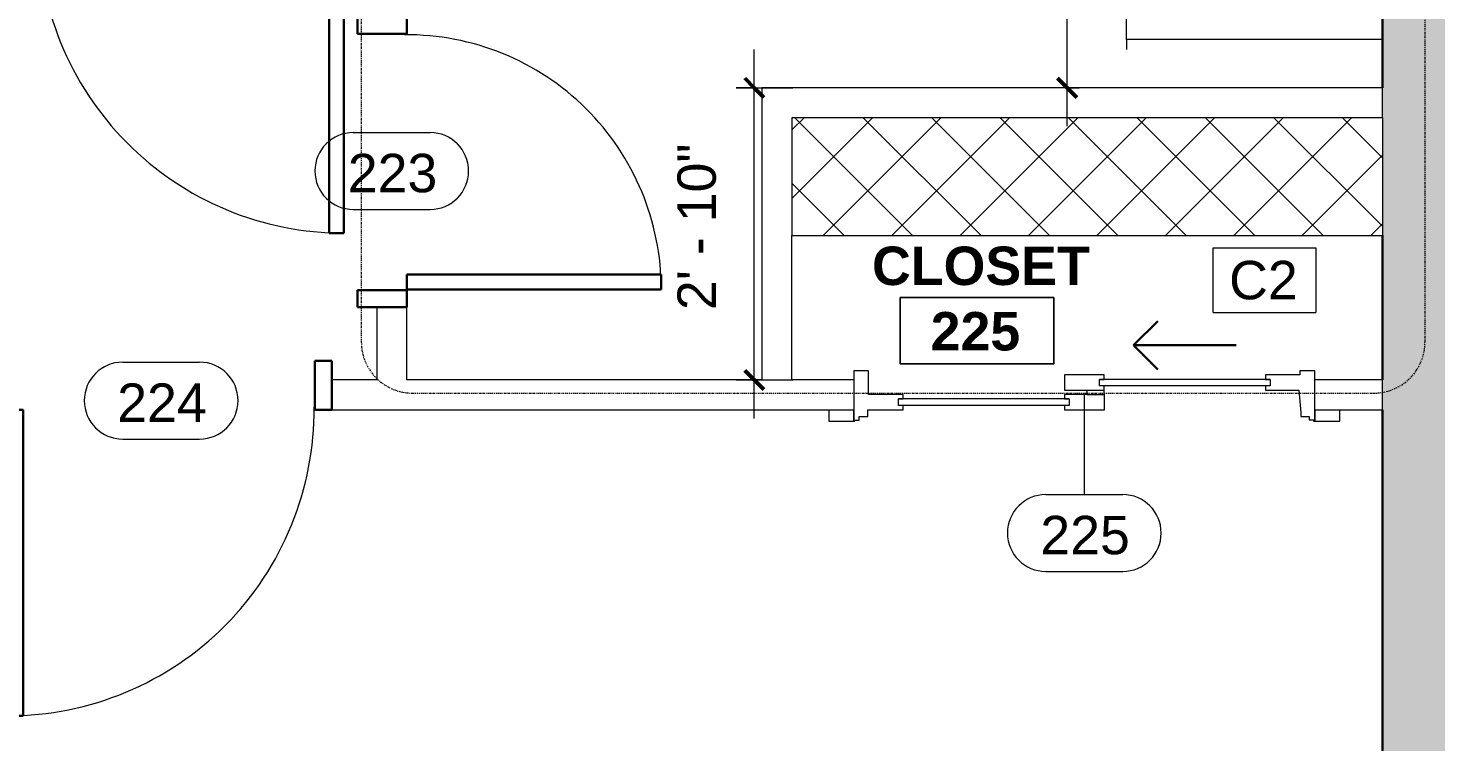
# Model space of a CAD drawing. Header units: inches. Extents: x -545 to 1083, y -2066 to -1239.
# Drawn here: x 526.1 to 691, y -1838.8 to -1755.3 of the extents above; entities that cross this region are included whole.
import ezdxf

# ---------------------------------------------------------------- set-up
doc = ezdxf.new("R2010")
doc.units = ezdxf.units.IN
doc.header["$MEASUREMENT"] = 0
doc.linetypes.add('Dash Dot 3_16_', pattern=[0.3125, 0.1875, -0.0625, 0, -0.0625])
for name, color, linetype, lineweight in [('A-ANNO-DIMS', 211, 'Continuous', 9), ('A-ANNO-DIMS-48', 211, 'Continuous', 9), ('A-ANNO-KEYN', 231, 'Continuous', 9), ('A-ANNO-SYMB', 150, 'Continuous', 9), ('A-AREA-IDEN', 2, 'Continuous', 9), ('A-DETL', 90, 'Continuous', 9), ('A-DETL-GENF', 92, 'Continuous', 9), ('A-DOOR', 31, 'Continuous', 18), ('A-DOOR-FRAM', 31, 'Continuous', 30), ('A-DOOR-GLAZ', 31, 'Continuous', 9), ('A-DOOR-IDEN', 31, 'Continuous', 9), ('A-DOOR-OPNG', 31, 'Continuous', 30), ('A-WALL', 113, 'Continuous', 18), ('A-WALL-PATT', 111, 'Continuous', 18), ('I-WALL', 2, 'Continuous', 18), ('P-SANR-FIXT', 6, 'Continuous', 9), ('Q-CASE', 31, 'Continuous', 9)]:
    doc.layers.add(name, color=color, linetype=linetype, lineweight=lineweight)
doc.styles.add('Arial', font='arial.ttf', dxfattribs={"height": 4.5})
doc.styles.add('Swis721 Lt BT', font='swissl.ttf', dxfattribs={"height": 4.5})
doc.styles.add('Swis721 Lt BT_B', font='', dxfattribs={"height": 4.5})
doc.styles.get('Swis721 Lt BT_B').set_extended_font_data('Swis721 Lt BT', bold=True)
doc.dimstyles.new('OTJ_-_3_32__Linear__1_2__Tolerance', dxfattribs={"dimscale": 12, "dimtxt": 4.748918, "dimasz": 0.1875, "dimexe": 0.375, "dimexo": 0.25, "dimgap": 0.25, "dimtad": 1, "dimdec": 1, "dimrnd": 0.5, "dimzin": 3, "dimdsep": 46, "dimlunit": 4, "dimtxsty": 'Swis721 Lt BT', "dimblk1": 'OBLIQUE', "dimblk2": 'OBLIQUE', "dimsah": 1, "dimcen": 0.09, "dimdle": 0.375, "dimazin": 0, "dimtfac": 1, "dimtdec": 4, "dimtix": 1, "dimtmove": 0, "dimatfit": 3, "dimfxl": 1, "dimtvp": 1, "dimfrac": 2, "dimtolj": 1, "dimtzin": 0, "dimarcsym": 2})

# ---------------------------------------------------------------- blocks, each defined once
blk = doc.blocks.new('Single Flush - D1 3_ X 8_  - NOT FR-6102174-2ND FLOOR - CONSTRUCTION')
at = {"layer": 'A-DOOR', "lineweight": 30}
for p, q in [((16.15625, -1.75), (17.90625, -1.75)), ((16.15625, -37.5625), (16.15625, -1.75)), ((17.90625, -1.75), (17.90625, -37.5625)), ((17.90625, -37.5625), (16.15625, -37.5625))]:
    blk.add_line(p, q, dxfattribs=at)
at = {"layer": 'A-DOOR', "lineweight": 9}
blk.add_arc((17.90625, -1.75), 35.8125, 179.5, 270, dxfattribs=at)
at = {"layer": 'A-DOOR-FRAM'}
for p, q in [((-20, 4), (-20, -1.75)), ((-20, 4), (-18, 4)), ((-18, 4), (-18, -1.75)), ((18.000004, 4), (18.000004, -1.75)), ((18.000004, 4), (20.000004, 4)), ((20.000004, 4), (20.000004, -1.75)), ((-20, -1.75), (-18, -1.75)), ((18.000004, -1.75), (20.000004, -1.75))]:
    blk.add_line(p, q, dxfattribs=at)
blk = doc.blocks.new('Single Flush - D1 3_ X 8_  - NOT FR-6102448-2ND FLOOR - CONSTRUCTION')
at = {"layer": 'A-DOOR', "lineweight": 30}
for p, q in [((16.15625, 37.5625), (16.15625, 1.75)), ((17.90625, 37.5625), (16.15625, 37.5625)), ((17.90625, 1.75), (17.90625, 37.5625)), ((16.15625, 1.75), (17.90625, 1.75))]:
    blk.add_line(p, q, dxfattribs=at)
at = {"layer": 'A-DOOR', "lineweight": 9}
blk.add_arc((17.90625, 1.75), 35.8125, 90, 180.5, dxfattribs=at)
at = {"layer": 'A-DOOR-FRAM'}
for p, q in [((-20, -4), (-20, 1.75)), ((-20, 1.75), (-18, 1.75)), ((-18, -4), (-18, 1.75)), ((18.000004, -4), (18.000004, 1.75)), ((18.000004, 1.75), (20.000004, 1.75)), ((20.000004, -4), (20.000004, 1.75)), ((-20, -4), (-18, -4)), ((18.000004, -4), (20.000004, -4))]:
    blk.add_line(p, q, dxfattribs=at)
blk = doc.blocks.new('Single Flush - D1 2_6_ X 8_ - NOT FR-6103599-2ND FLOOR - CONSTRUCTION')
at = {"layer": 'A-DOOR', "lineweight": 30}
for p, q in [((13.15625, 31.5625), (13.15625, 1.75)), ((14.90625, 31.5625), (13.15625, 31.5625)), ((14.90625, 1.75), (14.90625, 31.5625)), ((13.15625, 1.75), (14.90625, 1.75))]:
    blk.add_line(p, q, dxfattribs=at)
at = {"layer": 'A-DOOR', "lineweight": 9}
blk.add_arc((14.90625, 1.75), 29.8125, 90, 180.5, dxfattribs=at)
at = {"layer": 'A-DOOR-FRAM'}
for p, q in [((-17, -4), (-17, 1.75)), ((-17, 1.75), (-15, 1.75)), ((-15, -4), (-15, 1.75)), ((15.000004, -4), (15.000004, 1.75)), ((15.000004, 1.75), (17.000004, 1.75)), ((17.000004, -4), (17.000004, 1.75)), ((-17, -4), (-15, -4)), ((15.000004, -4), (17.000004, -4))]:
    blk.add_line(p, q, dxfattribs=at)
blk = doc.blocks.new('Tub-Rectangular-3D - Tub-Rectangular-3D 4_ 6 1_8_-5224301-2ND FLOOR - CONSTRUCTION')
at = {"layer": 'P-SANR-FIXT'}
for p, q in [((10.4, -6), (10.4, -36)), ((-36.72, -9), (-3.6, -9)), ((-40.72, -29), (-40.72, -13)), ((7.4, -20), (7.4, -22)), ((-3.6, -33), (-36.72, -33)), ((10.4, -36), (-43.72, -36))]:
    blk.add_line(p, q, dxfattribs=at)
for centre, radius, start, end in [((-36.72, -13), 4, 90, 180), ((-3.6, -20), 11, 360, 90), ((-35.77, -21), 0.875, 90, 270), ((-35.77, -21), 0.875, 270, 90), ((-3.6, -22), 11, 270, 0), ((-36.72, -29), 4, 180, 270)]:
    blk.add_arc(centre, radius, start, end, dxfattribs=at)
blk = doc.blocks.new('Door-Sliding-JELD-WEN-2_Panel-Stationary_Active-Wide_Stile-EpicVue - Not A Type - Load Type Catalog 4_6_-5760578-2ND FLOOR - CONSTRUCTION')
at = {"layer": 'A-DETL-GENF'}
for p, q in [((-26.86, 3.06), (-29.91, 3.06)), ((-29.91, 3.06), (-29.91, 1.8)), ((-29.91, 1.8), (-27, 1.8)), ((-27, 1.8), (-27, 2.98)), ((-27, 2.98), (-26.86, 2.98)), ((-26.34, 2.94), (-27, 2.94)), ((-27, 2.94), (-27, -2.8)), ((-26.86, 2.98), (-26.86, 3.06)), ((-26.34, 2.55), (-26.34, 2.94)), ((-25.34, 2.55), (-26.34, 2.55)), ((-25.34, 2.06), (-25.34, 2.55)), ((-25.11, -0.54), (-25.34, 2.06)), ((2.32, 1.74), (-2.37, 1.74)), ((-2.37, 1.74), (-2.37, -0.1)), ((2.32, 1.23), (2.32, 1.74)), ((21.2, 1.74), (21.2, 1.23)), ((25.33, 1.74), (21.2, 1.74)), ((26.34, 2.55), (25.33, 2.55)), ((25.33, 2.55), (25.33, 1.74)), ((27, 2.95), (26.34, 2.95)), ((26.34, 2.95), (26.34, 2.55)), ((26.86, 3.06), (26.86, 2.98)), ((29.91, 3.06), (26.86, 3.06)), ((26.86, 2.98), (27, 2.98)), ((27, 2.98), (27, 1.8)), ((27, -2.8), (27, 2.95)), ((27, 1.8), (29.91, 1.8)), ((29.91, 1.8), (29.91, 3.06)), ((1.78, 0.48), (1.78, 1.23)), ((1.78, 1.23), (2.32, 1.23)), ((2.31, 0.48), (1.78, 0.48)), ((2.31, -0.05), (2.31, 0.48)), ((21.2, 1.23), (21.75, 1.23)), ((21.75, 0.48), (21.21, 0.48)), ((21.21, 0.48), (21.21, -0.05)), ((21.75, 1.23), (21.75, 0.48)), ((-21.21, -0.54), (-25.11, -0.54)), ((-21.75, -1.8), (-21.75, -1.05)), ((-21.75, -1.05), (-21.21, -1.05)), ((-21.21, -1.05), (-21.21, -0.54)), ((-2.37, -0.1), (-2.32, -0.1)), ((-2.32, -0.05), (-2.32, -0.1)), ((-0.28, -0.05), (-2.32, -0.05)), ((-2.32, -0.1), (-2.32, -1.05)), ((-0.28, -0.54), (-2.32, -0.54)), ((-2.32, -1.05), (-1.78, -1.05)), ((-1.78, -1.05), (-1.78, -1.8)), ((-0.28, -0.54), (-0.28, -0.05)), ((-0.28, -0.05), (2.31, -0.05)), ((2.31, -0.54), (-0.28, -0.54)), ((2.31, -2.33), (2.31, -0.54)), ((21.21, -0.05), (25.25, -0.05)), ((25.25, -0.05), (25.25, -2.8)), ((-27, -2.8), (-25.25, -2.8)), ((-25.25, -2.8), (-25.25, -2.33)), ((-25.25, -2.33), (-21.22, -2.33)), ((-21.22, -1.8), (-21.75, -1.8)), ((-21.22, -2.33), (-21.22, -1.8)), ((-1.78, -1.8), (-2.31, -1.8)), ((-2.31, -1.8), (-2.31, -2.33)), ((-2.31, -2.33), (2.31, -2.33)), ((25.25, -2.8), (27, -2.8))]:
    blk.add_line(p, q, dxfattribs=at)
at = {"layer": 'A-DOOR-GLAZ'}
for p, q in [((1.78, 1.23), (21.75, 1.23)), ((1.78, 0.48), (21.75, 0.48)), ((-21.75, -1.05), (-1.78, -1.05)), ((-21.75, -1.8), (-1.78, -1.8))]:
    blk.add_line(p, q, dxfattribs=at)
at = {"layer": 'A-DOOR-OPNG'}
for p, q in [((-8.6, -2.99), (-5.77, -5.81)), ((-5.77, -5.81), (-17.77, -5.81)), ((-8.6, -8.64), (-5.77, -5.81))]:
    blk.add_line(p, q, dxfattribs=at)
blk = doc.blocks.new('CW Shelves _ Rails - Shelve Rail-5765832-2ND FLOOR - CONSTRUCTION')
at = {"layer": 'Q-CASE'}
h = blk.add_hatch(dxfattribs=at)
h.set_pattern_fill('FP_16', color=256, style=0, pattern_type=2)
h.set_pattern_definition([(45, (-613.547, 1763.396), (-4.006467, 4.006467), []), (135, (-613.547, 1763.396), (-4.006467, -4.006467), [])])
h.paths.add_polyline_path([(4.25, -16.14), (71.18, -16.14), (71.18, -2.36), (2, -2.36), (2, -16.14)], flags=0)
for p, q in [((71.18, -2.36), (2, -2.36)), ((2, -2.36), (2, -16.14)), ((71.18, -16.14), (71.18, -2.36)), ((2, -16.14), (71.18, -16.14))]:
    blk.add_line(p, q, dxfattribs=at)
blk = doc.blocks.new('Room Tag - Room Name and Number-3379422-2ND FLOOR - CONSTRUCTION')
at = {"layer": 'A-AREA-IDEN'}
for p, q in [((-0.1881, -0.1636), (-0.1881, -0.0018)), ((-0.1881, -0.0018), (0.1869, -0.0018)), ((0.1869, -0.0018), (-0.1881, -0.0018)), ((-0.1881, -0.0018), (-0.1881, -0.1636)), ((0.1869, -0.0018), (0.1869, -0.1636)), ((0.1869, -0.1636), (0.1869, -0.0018)), ((0.1869, -0.1636), (-0.1881, -0.1636)), ((-0.1881, -0.1636), (0.1869, -0.1636))]:
    blk.add_line(p, q, dxfattribs=at)
blk = doc.blocks.new('Keynote Tag - Keynote Number - Boxed-135510-2ND FLOOR - CONSTRUCTION')
at = {"layer": 'A-ANNO-KEYN'}
for p, q in [((-0.125, -0.0792), (-0.125, 0.0781)), ((-0.125, 0.0781), (0.125, 0.0781)), ((0.125, 0.0781), (0.125, -0.0792)), ((-0.125, -0.0792), (0.125, -0.0792))]:
    blk.add_line(p, q, dxfattribs=at)
blk = doc.blocks.new('DIMBLOCK18-2ND FLOOR - CONSTRUCTION')
at = {"layer": 'A-ANNO-DIMS-48'}
for p, q in [((611.15, -1800.96), (611.15, -1757.76)), ((609.04, -1762.26), (615.65, -1762.26)), ((611.15, -1762.26), (609.04, -1762.26)), ((609.04, -1796.46), (615.65, -1796.46)), ((611.15, -1796.46), (609.04, -1796.46))]:
    blk.add_line(p, q, dxfattribs=at)
at = {"layer": 'A-ANNO-DIMS-48', "lineweight": 50}
for p, q in [((611.15, -1762.26), (610.03, -1761.13)), ((611.15, -1762.26), (612.28, -1763.38)), ((611.15, -1796.46), (610.03, -1795.34)), ((611.15, -1796.46), (612.28, -1797.59))]:
    blk.add_line(p, q, dxfattribs=at)
at = {"layer": 'A-ANNO-DIMS-48', "color": 0, "insert": (602.15, -1788.29), "char_height": 4.5, "width": 21.438, "attachment_point": 1, "rotation": 90, "line_spacing_factor": 1.005062, "style": 'Swis721 Lt BT'}
blk.add_mtext('2\' - 10"', dxfattribs=at)
blk = doc.blocks.new('_Oblique')
at = {"color": 0, "linetype": 'ByBlock', "lineweight": -2}
blk.add_line((-0.5, -0.5), (0.5, 0.5), dxfattribs=at)
blk = doc.blocks.new('Door Tag - Door Tag-41184-2ND FLOOR - CONSTRUCTION')
at = {"layer": 'A-DOOR-IDEN'}
for p, q in [((-0.09375, 0.09375), (0.09375, 0.09375)), ((-0.09375, -0.09375), (0.09375, -0.09375))]:
    blk.add_line(p, q, dxfattribs=at)
for centre, start, end in [((-0.09375, 0), 90, 270), ((0.09375, 0), 270, 90)]:
    blk.add_arc(centre, 0.09375, start, end, dxfattribs=at)
blk = doc.blocks.new('DIMBLOCK44-2ND FLOOR - CONSTRUCTION')
at = {"layer": 'A-ANNO-DIMS-48'}
for p, q in [((647.77, -1766.76), (647.77, -1697.97)), ((649.18, -1702.47), (643.27, -1702.47)), ((647.77, -1702.47), (649.18, -1702.47)), ((649.18, -1762.26), (643.27, -1762.26)), ((647.77, -1762.26), (649.18, -1762.26))]:
    blk.add_line(p, q, dxfattribs=at)
at = {"layer": 'A-ANNO-DIMS-48', "lineweight": 50}
for p, q in [((647.77, -1702.47), (646.65, -1701.34)), ((647.77, -1702.47), (648.9, -1703.59)), ((647.77, -1762.26), (646.65, -1761.13)), ((647.77, -1762.26), (648.9, -1763.38))]:
    blk.add_line(p, q, dxfattribs=at)
at = {"layer": 'A-ANNO-DIMS-48', "color": 0, "insert": (638.76, -1739.64), "char_height": 4.5, "width": 17.4579, "attachment_point": 1, "rotation": 90, "line_spacing_factor": 1.005062, "style": 'Swis721 Lt BT'}
blk.add_mtext('5\' - 0"', dxfattribs=at)

msp = doc.modelspace()

# ---------------------------------------------------------------- hatches: boundary and pattern name
at = {"layer": 'A-WALL-PATT', "lineweight": 9}
msp.add_hatch(color=7, dxfattribs=at).paths.add_polyline_path([(684.72, -1914.91), (696.72, -1914.91), (696.72, -1697.97), (684.72, -1697.97), (684.72, -1846.62)], flags=0)

# ---------------------------------------------------------------- linework, layer by layer
at = {"layer": 'A-ANNO-SYMB', "linetype": 'Dash Dot 3_16_'}
for p, q in [((565.13, -1686.83), (565.13, -1792.01)), ((689.69, -1792.01), (689.69, -1686.83)), ((571.13, -1798.01), (683.69, -1798.01))]:
    msp.add_line(p, q, dxfattribs=at)
for centre, start, end in [((571.13, -1792.01), 180, 270), ((683.69, -1792.01), 270, 0)]:
    msp.add_arc(centre, 6, start, end, dxfattribs=at)
at = {"layer": 'A-DETL'}
msp.add_line((654.72, -1756.59), (654.72, -1757.76), dxfattribs=at)
at = {"layer": 'A-DOOR-IDEN'}
msp.add_line((649.79, -1798.21), (649.79, -1809.88), dxfattribs=at)
at = {"layer": 'A-WALL'}
for p, q in [((684.72, -1765.76), (684.72, -1762.26)), ((684.72, -1799.96), (684.72, -1796.46))]:
    msp.add_line(p, q, dxfattribs=at)
at = {"layer": 'I-WALL', "color": 8, "lineweight": 30}
for p, q in [((684.72, -1702.47), (684.72, -1762.26)), ((684.72, -1779.54), (684.72, -1796.46)), ((684.72, -1799.96), (684.72, -1914.91))]:
    msp.add_line(p, q, dxfattribs=at)
at = {"layer": 'I-WALL'}
for p, q in [((684.72, -1762.26), (612.04, -1762.26)), ((612.04, -1762.26), (612.04, -1796.46)), ((615.54, -1796.46), (615.54, -1779.54)), ((566.95, -1787.96), (566.95, -1796.46)), ((570.45, -1787.96), (566.95, -1787.96)), ((570.45, -1796.46), (570.45, -1787.96)), ((566.95, -1796.46), (561.7, -1796.46)), ((561.7, -1796.46), (561.7, -1799.96)), ((612.04, -1796.46), (570.45, -1796.46)), ((622.79, -1796.46), (615.54, -1796.46)), ((684.72, -1796.46), (676.79, -1796.46)), ((561.7, -1799.96), (622.79, -1799.96)), ((676.79, -1799.96), (684.72, -1799.96))]:
    msp.add_line(p, q, dxfattribs=at)

# ---------------------------------------------------------------- block references
at = {"layer": 'A-ANNO-KEYN', "xscale": 47.99999999999997, "yscale": 47.99999999999997, "zscale": 47.99999999999997}
msp.add_blockref('Keynote Tag - Keynote Number - Boxed-135510-2ND FLOOR - CONSTRUCTION', (670.89, -1784.75), dxfattribs=at)
at = {"layer": 'A-AREA-IDEN', "xscale": 47.99999999999997, "yscale": 47.99999999999997, "zscale": 47.99999999999997}
msp.add_blockref('Room Tag - Room Name and Number-3379422-2ND FLOOR - CONSTRUCTION', (637.25, -1786.71), dxfattribs=at)
at = {"layer": 'A-DOOR'}
msp.add_blockref('Single Flush - D1 3_ X 8_  - NOT FR-6102174-2ND FLOOR - CONSTRUCTION', (545.2, -1741.71), dxfattribs=at)
for name, p, rotation in [('Single Flush - D1 2_6_ X 8_ - NOT FR-6103599-2ND FLOOR - CONSTRUCTION', (568.7, -1770.96), 269.9999999999999), ('Door-Sliding-JELD-WEN-2_Panel-Stationary_Active-Wide_Stile-EpicVue - Not A Type - Load Type Catalog 4_6_-5760578-2ND FLOOR - CONSTRUCTION', (649.79, -1798.21), 180), ('Single Flush - D1 3_ X 8_  - NOT FR-6102448-2ND FLOOR - CONSTRUCTION', (541.7, -1798.21), 180)]:
    msp.add_blockref(name, p, dxfattribs=dict(at, rotation=rotation))
at = {"layer": 'A-DOOR-IDEN', "xscale": 47.99999999999997, "yscale": 47.99999999999997, "zscale": 47.99999999999997}
for p in [(568.7, -1772), (541.7, -1798.88), (649.79, -1814.38)]:
    msp.add_blockref('Door Tag - Door Tag-41184-2ND FLOOR - CONSTRUCTION', p, dxfattribs=at)
at = {"layer": 'P-SANR-FIXT', "rotation": 269.9999999999999}
msp.add_blockref('Tub-Rectangular-3D - Tub-Rectangular-3D 4_ 6 1_8_-5224301-2ND FLOOR - CONSTRUCTION', (690.72, -1746.19), dxfattribs=at)
at = {"layer": 'Q-CASE'}
msp.add_blockref('CW Shelves _ Rails - Shelve Rail-5765832-2ND FLOOR - CONSTRUCTION', (613.55, -1763.4), dxfattribs=at)

# ---------------------------------------------------------------- texts
at = {"layer": 'A-ANNO-KEYN', "insert": (666.75, -1782.52), "char_height": 4.5, "width": 9.8475, "attachment_point": 1, "style": 'Arial'}
msp.add_mtext('C2', dxfattribs=at)
at = {"layer": 'A-AREA-IDEN', "char_height": 4.5, "attachment_point": 1, "style": 'Swis721 Lt BT_B'}
for s, insert, width in [('CLOSET', (624.94, -1780.85), 29.694), ('225', (631.8, -1788.51), 12.726)]:
    msp.add_mtext(s, dxfattribs=dict(at, insert=insert, width=width))
at = {"layer": 'A-DOOR-IDEN', "char_height": 4.5, "width": 12.2715, "attachment_point": 1, "style": 'Swis721 Lt BT'}
for s, insert in [('223', (563.55, -1769.99)), ('224', (536.55, -1796.87)), ('225', (644.64, -1812.37))]:
    msp.add_mtext(s, dxfattribs=dict(at, insert=insert))

# ---------------------------------------------------------------- dimensions: what is measured, and where the dimension line sits
at = {"layer": 'A-ANNO-DIMS'}
for base, p1, p2, override, picture, middle in [((647.77, -1702.47), (646.18, -1762.26), (646.18, -1702.47), {"dimpost": '<>', "dimfxl": 59.78966}, 'DIMBLOCK44-2ND FLOOR - CONSTRUCTION', (642.46, -1732.36)), ((611.15, -1762.26), (612.04, -1796.46), (612.04, -1762.26), {"dimpost": '<>', "dimfxl": 34.203931}, 'DIMBLOCK18-2ND FLOOR - CONSTRUCTION', (605.84, -1779.36))]:
    dim = msp.add_linear_dim(base=base, p1=p1, p2=p2, angle=90, dimstyle='OTJ_-_3_32__Linear__1_2__Tolerance', override=override, dxfattribs=at)
    dim.commit()
    dim.dimension.update_dxf_attribs({"geometry": picture, "text_midpoint": middle})

doc.saveas('drawing.dxf')
